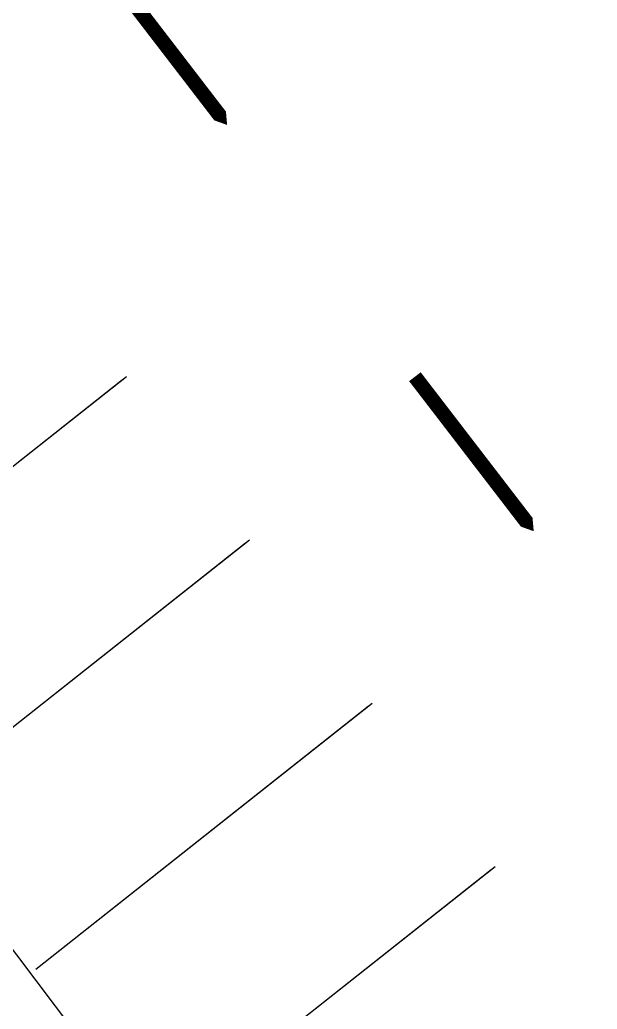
# Model space of a CAD drawing. Header units: millimetres. Extents: x 793 to 3159, y 750 to 2095.
# Drawn here: x 981.61 to 989.52, y 1256.09 to 1269.66 of the extents above; entities that cross this region are included whole.
import ezdxf

# ---------------------------------------------------------------- set-up
doc = ezdxf.new("R2010")
doc.units = ezdxf.units.MM
doc.layers.add('A-PISOS-HATCH', color=8, linetype='Continuous')
doc.layers.add('ESTACIONAMIENTO', color=8, linetype='Continuous')

msp = doc.modelspace()

# ---------------------------------------------------------------- linework, layer by layer
at = {"layer": 'A-PISOS-HATCH'}
for p, q in [((983.06784, 1264.76342, 296.06958), (978.46029, 1261.11486, 296.12445)), ((983.01278, 1264.71982, 296.07023), (978.46029, 1261.11486, 296.12445)), ((984.75101, 1262.5247, 296.07023), (980.14346, 1258.87614, 296.12511)), ((984.69595, 1262.4811, 296.07089), (980.14346, 1258.87614, 296.12511)), ((986.43418, 1260.28598, 296.07089), (981.82663, 1256.63742, 296.12576)), ((986.37912, 1260.24238, 296.07154), (981.82663, 1256.63742, 296.12576)), ((988.11736, 1258.04726, 296.07154), (983.5098, 1254.3987, 296.12642)), ((988.06229, 1258.00366, 296.0722), (983.5098, 1254.3987, 296.12642))]:
    msp.add_line(p, q, dxfattribs=at)
at = {"layer": 'Defpoints'}
msp.add_line((1000.33963, 1232.01001, 296.133), (929.73972, 1325.36394, 297.56792), dxfattribs=at)
at = {"layer": 'ESTACIONAMIENTO'}
for points in [[(982.81874, 1270.33114, 0.2, 0.2, 0), (984.20726, 1268.52323, 0.5, 0, 0), (984.44649, 1268.2136, 0, 0, 0)], [(987.01944, 1264.763, 0.2, 0.2, 0), (988.40795, 1262.9551, 0.5, 0, 0), (988.64718, 1262.64547, 0, 0, 0)]]:
    msp.add_lwpolyline(points, format="xyseb", dxfattribs=at)

doc.saveas('drawing.dxf')
